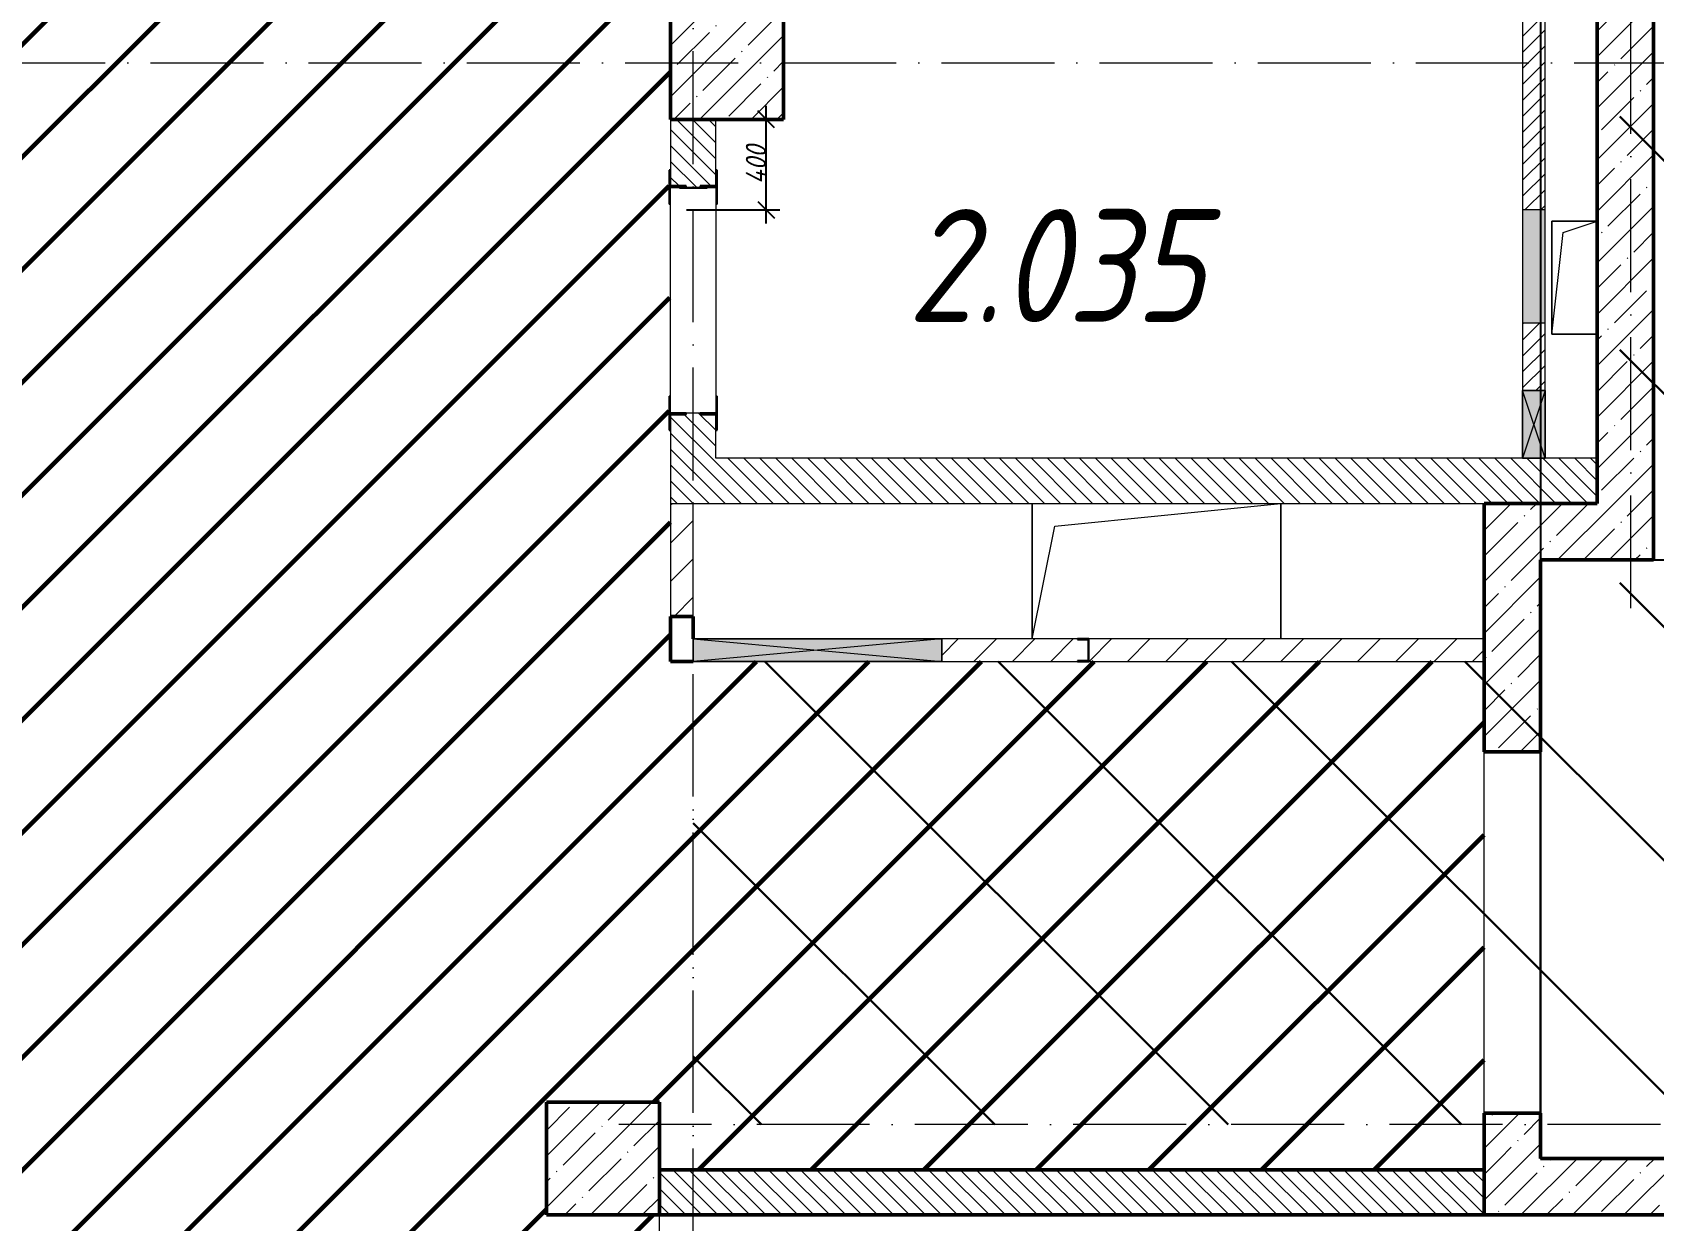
# Model space of a CAD drawing. Header units: millimetres. Extents: x -606178 to 312196, y -19338 to 632709.
# Drawn here: x -174476 to -167301, y 498600 to 503861 of the extents above; entities that cross this region are included whole.
import ezdxf

# ---------------------------------------------------------------- set-up
doc = ezdxf.new("R2010")
doc.units = ezdxf.units.MM
doc.linetypes.add('50_200_ШТРИХ_1Т_ш5_п1_п1_', pattern=[700, 500, -100, 0, -100])
for name, color, linetype, lineweight in [('4) ЛЕстницы', 5, 'Continuous', 30), ('6.4.1) Окр пт с инж. ПТ2.16', 3, 'Continuous', 60), ('A-____-____-DIMS', 7, 'Continuous', 9), ('A-DETL-GENF-OTLN', 7, 'Continuous', 9), ('A-FLOR-____-OTLN', 7, 'Continuous', 9), ('A-GENM-____-MCUT', 7, 'Continuous', 25), ('A-GENM-____-OTLN', 7, 'Continuous', 9), ('A-GENM-____-OTLN-1', 7, 'Continuous', 25), ('A-GLAZ-____-OTLN', 7, 'Continuous', 9), ('A-WALL-____-MCUT', 7, 'Continuous', 13), ('A-WALL-____-MCUT-1', 7, 'Continuous', 9), ('A-WALL-____-MCUT-2', 7, 'Continuous', 50), ('A-WALL-____-OTLN', 7, 'Continuous', 9), ('A-WALL-____-PATT-1', 7, 'Continuous', 9), ('A-WALL-FNSH-MCUT-1', 7, 'Continuous', 9), ('I-WALL-____-OTLN', 7, 'Continuous', 9), ('S-COLS-____-MCUT', 7, 'Continuous', 50), ('S-COLS-____-OTLN', 7, 'Continuous', 9), ('S-GRID-____-OTLN-1', 7, '50_200_ШТРИХ_1Т_ш5_п1_п1_', 9), ('Марки помещений', 7, 'Continuous', 9)]:
    doc.layers.add(name, color=color, linetype=linetype, lineweight=lineweight)
doc.styles.add('ISOCPEUR_I_2', font='isocpeui.ttf', dxfattribs={"width": 0.85, "height": 2.3})
doc.styles.add('ISOCPEUR_I_7', font='isocpeui.ttf', dxfattribs={"width": 0.9, "height": 90})
doc.dimstyles.new('ISO-1_8_0_9К_СРЕДНИЙ_Кладочные_2', dxfattribs={"dimscale": 304.8, "dimtxt": 89.638306, "dimasz": 0.246063, "dimexe": 0.19685, "dimexo": 0, "dimgap": 0, "dimtad": 1, "dimdec": 3, "dimrnd": 0.001, "dimdsep": 46, "dimtxsty": 'ISOCPEUR_I_7', "dimblk1": 'OBLIQUE', "dimblk2": 'OBLIQUE', "dimsah": 1, "dimcen": 0.09, "dimdle": 0.19685, "dimazin": 0, "dimtfac": 1, "dimtdec": 4, "dimtix": 1, "dimtmove": 1, "dimatfit": 3, "dimfxl": 1, "dimtvp": 1, "dimtolj": 1, "dimtzin": 0, "dimarcsym": 2})
pattern_1 = [(135, (-264901.3, 451794.26), (-35.35534, -35.35534), [])]
pattern_2 = [(45, (-92950, -47081.04), (-114.04925, 114.04925), []), (45, (-92835.95, -47081.04), (-114.04925, 114.04925), [201.613, -40.323, 3.353, -36.97])]
pattern_3 = [(45, (-264901.3, 451794.26), (-84.85281, 84.85281), [])]
pattern_4 = [(45, (-264901.3, 451794.26), (-114.04925, 114.04925), []), (45, (-264787.25, 451794.26), (-114.04925, 114.04925), [201.612, -40.322, 3.353, -36.97])]
pattern_5 = [(135, (-308161, 388080.6), (-516.3647, -516.3647), [])]

# ---------------------------------------------------------------- blocks, each defined once
blk = doc.blocks.new('BSC_Колонна _Прямоугольная - 500х500-V124-АР1_План отверстий 2 этажа в осях 1-64_Ю-ЯЯ')
at = {"layer": 'S-COLS-____-OTLN'}
h = blk.add_hatch(dxfattribs=at)
h.set_pattern_fill('FP_137', color=256, style=0, pattern_type=2)
h.set_pattern_definition(pattern_2)
h.paths.add_polyline_path([(-250, -250), (250, -250), (250, 250), (-250, 250)], flags=0)
at = {"layer": 'S-COLS-____-MCUT'}
for p, q in [((250, 250), (-250, 250)), ((-250, 250), (-250, -250)), ((250, -250), (250, 250)), ((-250, -250), (250, -250))]:
    blk.add_line(p, q, dxfattribs=at)
blk = doc.blocks.new('BSC_Колонна _Прямоугольная - 500х500-V147-АР1_План отверстий 2 этажа в осях 1-64_Ю-ЯЯ')
at = {"layer": 'S-COLS-____-OTLN'}
h = blk.add_hatch(dxfattribs=at)
h.set_pattern_fill('FP_160', color=256, style=0, pattern_type=2)
h.set_pattern_definition([(45, (-93500, -51931.04), (-114.04925, 114.04925), []), (45, (-93385.95, -51931.04), (-114.04925, 114.04925), [201.613, -40.323, 3.353, -36.97])])
h.paths.add_polyline_path([(-250, -250), (250, -250), (250, 250), (-250, 250)], flags=0)
at = {"layer": 'S-COLS-____-MCUT'}
for p, q in [((250, 250), (-250, 250)), ((-250, 250), (-250, -250)), ((250, -250), (250, 250)), ((-250, -250), (250, -250))]:
    blk.add_line(p, q, dxfattribs=at)
blk = doc.blocks.new('154_Фахверк_СКБ_Швеллер - Тип_100_3960-28318856-АР1_План отверстий 2 этажа в осях 1-64_Ю-ЯЯ')
at = {"layer": 'A-GENM-____-MCUT'}
for p, q in [((175, 50), (125, 50)), ((125, 50), (125, -50)), ((128, 47), (175, 47)), ((128, -47), (128, 47)), ((175, 47), (175, 50)), ((125, -50), (175, -50)), ((175, -47), (128, -47)), ((175, -50), (175, -47))]:
    blk.add_line(p, q, dxfattribs=at)
blk = doc.blocks.new('154_Стойка_СКБ_Уголок - СМ-2180_200-28268025-АР1_План отверстий 2 этажа в осях 1-64_Ю-ЯЯ')
at = {"layer": 'A-GENM-____-MCUT'}
for p, q in [((125, 156), (125, 81)), ((200, 156), (125, 156)), ((131, 81), (131, 150)), ((131, 150), (200, 150)), ((200, 150), (200, 156)), ((125, 81), (131, 81)), ((131, 19), (125, 19)), ((125, 19), (125, -56)), ((131, -50), (131, 19)), ((125, -56), (200, -56)), ((200, -50), (131, -50)), ((200, -56), (200, -50))]:
    blk.add_line(p, q, dxfattribs=at)
blk = doc.blocks.new('Стойка_Влож_Полоса боковая - Полоса-28213942-АР1_План отверстий 2 этажа в осях 1-64_Ю-ЯЯ')
at = {"layer": 'A-GENM-____-OTLN'}
for p, q in [((-5, 60), (0, 60)), ((-5, -60), (-5, 60)), ((0, -60), (-5, -60))]:
    blk.add_line(p, q, dxfattribs=at)
blk = doc.blocks.new('Стойка_Влож_Уголок_Опорный - Уголок-28213941-АР1_План отверстий 2 этажа в осях 1-64_Ю-ЯЯ')
at = {"layer": 'A-GENM-____-OTLN'}
for p, q in [((-212, -6), (-212, 0)), ((0, 0), (0, -6)), ((-212, -75), (-212, -6)), ((-212, -6), (-206, -6)), ((-6, -6), (0, -6)), ((0, -6), (0, -75)), ((-212, -75), (-206, -75)), ((-6, -75), (0, -75))]:
    blk.add_line(p, q, dxfattribs=at)
blk = doc.blocks.new('AR_Отверстие Ниша - Лючок-32401671-АР1_План отверстий 2 этажа в осях 1-64_Ю-ЯЯ')
at = {"layer": 'A-GLAZ-____-OTLN'}
blk.add_hatch(color=256, dxfattribs=at).paths.add_polyline_path([(250, -50), (250, 50), (-250, 50), (-250, -50)], flags=0)
for p, q in [((250, 50), (-250, 50)), ((-250, 50), (-250, -50)), ((250, -50), (250, 50)), ((-250, -50), (250, -50))]:
    blk.add_line(p, q, dxfattribs=at)
blk = doc.blocks.new('AR_Отверстие прямоугольное _в плите_ - AR_Отверстие прямоугольное _в плите_-30229458-АР1_План отверстий 2 этажа в осях 1-64_Ю-ЯЯ')
at = {"layer": 'A-GENM-____-OTLN'}
for p, q in [((100, 250), (-100, 250)), ((-100, 250), (-100, -250)), ((-50, 200), (100, 250)), ((-100, -250), (-50, 200)), ((-100, -250), (100, -250))]:
    blk.add_line(p, q, dxfattribs=at)
blk = doc.blocks.new('AR_Отверстие прямоугольное _в плите_ - AR_Отверстие прямоугольное _в плите_-30552682-АР1_План отверстий 2 этажа в осях 1-64_Ю-ЯЯ')
at = {"layer": 'A-GENM-____-OTLN'}
for p, q in [((-550, 300), (-550, -300)), ((-450, 200), (550, 300)), ((550, -300), (550, 300)), ((-550, -300), (-450, 200))]:
    blk.add_line(p, q, dxfattribs=at)
blk = doc.blocks.new('AR_Отверстие прямоугольное _в стене__БезПР - AR_Отверстие прямоугольное _в стене__БезПР-36789536-АР1_План отверстий 2 этажа в осях 1-64_Ю-ЯЯ')
at = {"layer": 'A-GLAZ-____-OTLN'}
blk.add_hatch(color=256, dxfattribs=at).paths.add_polyline_path([(150, 50), (-150, 50), (-150, -50), (150, -50)], flags=0)
at = {"layer": 'A-DETL-GENF-OTLN'}
for p, q in [((-150, -50), (-150, 50)), ((-150, 50), (150, 50)), ((150, 50), (-150, -50)), ((-150, 50), (150, -50)), ((150, 50), (-150, 50)), ((-150, 50), (-150, -50)), ((150, 50), (150, -50)), ((150, -50), (150, 50)), ((150, -50), (-150, -50)), ((-150, -50), (150, -50))]:
    blk.add_line(p, q, dxfattribs=at)
blk = doc.blocks.new('BSC_Колонна _Прямоугольная1 - 200х100 _металл_-V206-АР1_План отверстий 2 этажа в осях 1-64_Ю-ЯЯ')
at = {"layer": 'S-COLS-____-MCUT'}
for p, q in [((0, 50), (-100, 50)), ((-100, 50), (-100, -50)), ((100, -50), (100, 50)), ((-100, -50), (100, -50))]:
    blk.add_line(p, q, dxfattribs=at)
blk = doc.blocks.new('AR_Отверстие прямоугольное _в стене_ - AR_Отверстие прямоугольное _в стене__ОВ-36943067-АР1_План отверстий 2 этажа в осях 1-64_Ю-ЯЯ')
at = {"layer": 'A-GLAZ-____-OTLN'}
blk.add_hatch(color=256, dxfattribs=at).paths.add_polyline_path([(550, -50), (550, 50), (-550, 50), (-550, -50)], flags=0)
at = {"layer": 'A-DETL-GENF-OTLN'}
for p, q in [((-550, -50), (-550, 50)), ((-550, 50), (550, 50)), ((550, 50), (-550, -50)), ((-550, 50), (550, -50)), ((550, 50), (-550, 50)), ((-550, 50), (-550, -50)), ((550, 50), (550, -50)), ((550, -50), (550, 50)), ((550, -50), (-550, -50)), ((-550, -50), (550, -50))]:
    blk.add_line(p, q, dxfattribs=at)
blk = doc.blocks.new('BSC_Колонна _Прямоугольная - 500х500-V128-АР1_План отверстий 2 этажа в осях 1-64_А-ГГ')
at = {"layer": 'S-COLS-____-OTLN'}
h = blk.add_hatch(dxfattribs=at)
h.set_pattern_fill('FP_158', color=256, style=0, pattern_type=2)
h.set_pattern_definition(pattern_2)
h.paths.add_polyline_path([(-250, -250), (250, -250), (250, 250), (-250, 250)], flags=0)
at = {"layer": 'S-COLS-____-MCUT'}
for p, q in [((250, 250), (-250, 250)), ((-250, 250), (-250, -250)), ((250, -250), (250, 250)), ((-250, -250), (250, -250))]:
    blk.add_line(p, q, dxfattribs=at)
blk = doc.blocks.new('_Oblique')
at = {"color": 0, "linetype": 'ByBlock', "lineweight": -2}
blk.add_line((-0.5, -0.5), (0.5, 0.5), dxfattribs=at)
blk = doc.blocks.new('*D4962')
at = {"layer": 'A-____-____-DIMS', "color": 0, "lineweight": -2, "transparency": 16777216}
for p, q in [((-171228.7, 503015.3), (-171228.7, 503535.3)), ((-171334.8, 503475.3), (-171168.7, 503475.3)), ((-171581.3, 503075.3), (-171168.7, 503075.3))]:
    blk.add_line(p, q, dxfattribs=at)
at = {"layer": 'Defpoints', "color": 0, "transparency": 16777216}
for p in [(-171334.8, 503475.3), (-171228.7, 503475.3), (-171581.3, 503075.3)]:
    blk.add_point(p, dxfattribs=at)
at = {"layer": 'A-____-____-DIMS', "color": 0, "lineweight": -2, "transparency": 16777216, "xscale": 75, "yscale": 75, "zscale": 75}
for p, rotation in [((-171228.7, 503475.3), 90), ((-171228.7, 503075.3), 270)]:
    blk.add_blockref('_Oblique', p, dxfattribs=dict(at, rotation=rotation))
at = {"layer": 'A-____-____-DIMS', "color": 0, "transparency": 16777216, "insert": (-171273.7, 503275.3), "char_height": 90, "width": 426.127, "attachment_point": 5, "rotation": 90, "style": 'ISOCPEUR_I_7'}
blk.add_mtext('\\A1;400', dxfattribs=at)

msp = doc.modelspace()

# ---------------------------------------------------------------- hatches: boundary and pattern name
at = {"layer": '4) ЛЕстницы'}
h = msp.add_hatch(dxfattribs=at)
h.set_pattern_fill('ANSI31', color=256, scale=230, angle=90)
h.set_pattern_definition(pattern_5)
h.paths.add_polyline_path([(-167451.3011, 501075.3011), (-167451.3011, 506975.3011), (-164051.3011, 506975.3011), (-164051.3011, 501075.3011)])
h = msp.add_hatch(dxfattribs=at)
h.set_pattern_fill('ANSI31', color=256, scale=230, angle=90)
h.set_pattern_definition(pattern_5)
h.paths.add_polyline_path([(-171551.3011, 499025.3011), (-171551.3011, 501075.3011), (-164051.3011, 501075.3011), (-164051.3011, 499025.3011)])
at = {"layer": '6.4.1) Окр пт с инж. ПТ2.16'}
h = msp.add_hatch(dxfattribs=at)
h.set_pattern_fill('ANSI31', color=256, scale=111)
h.paths.add_polyline_path([(-168051.3011, 500675.3011), (-168051.3011, 501075.3011), (-169801.3011, 501075.3011), (-169851.3011, 501075.3011), (-170451.3011, 501075.3011), (-171551.3011, 501075.3011), (-171651.3011, 501075.3011), (-171651.3011, 501275.3011), (-171651.3011, 501775.3011), (-171651.3011, 502100.3011), (-171657.3011, 502100.3011), (-171657.3011, 502175.3011), (-171657.3011, 502181.3011), (-171657.3011, 502250.3011), (-171651.7876, 503100.3011), (-171657.3011, 503100.3011), (-171657.3011, 503169.3011), (-171657.3011, 503175.3011), (-171657.3011, 503250.3011), (-171651.3011, 503475.3011), (-171651.3011, 503975.3011), (-171651.3011, 504350.3011), (-171657.3011, 504350.3011), (-171657.3011, 504425.3011), (-171657.3011, 504431.3011), (-171657.3011, 504500.3011), (-171651.7197, 505500.3011), (-171657.3011, 505500.3011), (-171657.3011, 505569.3011), (-171657.3011, 505575.3011), (-171657.3011, 505650.3011), (-171651.3011, 506975.3011), (-175651.3011, 506975.3011), (-176151.3011, 506975.3011), (-177036.3011, 506975.3011), (-177036.3011, 503975.3011), (-176151.3011, 503975.3011), (-175651.3011, 503975.3011), (-174851.3011, 503975.3011), (-174851.3011, 501775.3011), (-175651.3011, 501775.3011), (-175651.3011, 499925.3011), (-174851.3011, 499925.3011), (-174851.3011, 497725.3011), (-175651.3011, 497725.3011), (-175951.3011, 497725.3011), (-175951.3011, 497700.3011), (-175945.3011, 497700.3011), (-175945.3011, 497625.3011), (-175951.3011, 497475.3011), (-175951.3011, 496475.3011), (-175951.3011, 495525.3011), (-175945.3011, 495525.3011), (-175945.3011, 495450.3011), (-175951.3011, 495275.3011), (-175651.3011, 495275.3011), (-175651.3011, 494775.3011), (-172201.3011, 494775.3011), (-172201.3011, 495275.3011), (-171701.3011, 495275.3011), (-171701.3011, 498625.3011), (-172201.3011, 498625.3011), (-172201.3011, 499125.3011), (-171701.3011, 499125.3011), (-171701.3011, 498825.3011), (-168051.3011, 498825.3011), (-168051.3011, 499075.3011)])
at = {"layer": 'A-WALL-____-PATT-1'}
h = msp.add_hatch(dxfattribs=at)
h.set_pattern_fill('FP_13', color=256, style=0, pattern_type=2)
h.set_pattern_definition(pattern_4)
h.paths.add_polyline_path([(-167301.3011, 501775.3011), (-167301.3011, 506975.3011), (-167551.3011, 506975.3011), (-167551.3011, 501775.3011)], flags=0)
h = msp.add_hatch(dxfattribs=at)
h.set_pattern_fill('FP_5', color=256, style=0, pattern_type=2)
h.set_pattern_definition([(45, (-264901.3, 451794.26), (-35.35534, 35.35534), [])])
h.paths.add_polyline_path([(-167794.6344, 502275.3011), (-167781.3011, 502275.3011), (-167781.3011, 502575.3011), (-167881.3011, 502575.3011), (-167881.3011, 502275.3011), (-167795.2546, 502275.3011)], flags=0)
h.paths.add_polyline_path([(-167881.3011, 503075.3011), (-167781.3011, 503075.3011), (-167781.3011, 506675.3011), (-167881.3011, 506675.3011), (-167881.3011, 504125.3011)], flags=0)
h = msp.add_hatch(dxfattribs=at)
h.set_pattern_fill('FP_6', color=256, style=0, pattern_type=2)
h.set_pattern_definition(pattern_1)
h.paths.add_polyline_path([(-171451.3011, 501775.3011), (-171451.3011, 502169.3011), (-171520.3011, 502169.3011), (-171520.3011, 502175.3011), (-171582.3011, 502175.3011), (-171582.3011, 502169.3011), (-171651.3011, 502169.3011), (-171651.3011, 501775.3011)], flags=0)
h.paths.add_polyline_path([(-171582.3011, 503175.3011), (-171520.3011, 503175.3011), (-171520.3011, 503181.3011), (-171451.3011, 503181.3011), (-171451.3011, 503475.3011), (-171651.3011, 503475.3011), (-171651.3011, 503181.3011), (-171582.3011, 503181.3011)], flags=0)
h = msp.add_hatch(dxfattribs=at)
h.set_pattern_fill('FP_6', color=256, style=0, pattern_type=2)
h.set_pattern_definition(pattern_1)
h.paths.add_polyline_path([(-169471.4461, 501775.3011), (-167551.3011, 501775.3011), (-167551.3011, 501975.3011), (-171451.3011, 501975.3011), (-171451.3011, 501775.3011)], flags=0)
h = msp.add_hatch(dxfattribs=at)
h.set_pattern_fill('FP_4', color=256, style=0, pattern_type=2)
h.set_pattern_definition(pattern_3)
h.paths.add_polyline_path([(-171651.3011, 501275.3011), (-171551.3011, 501275.3011), (-171551.3011, 501775.3011), (-171651.3011, 501775.3011)], flags=0)
h = msp.add_hatch(dxfattribs=at)
h.set_pattern_fill('FP_13', color=256, style=0, pattern_type=2)
h.set_pattern_definition(pattern_4)
h.paths.add_polyline_path([(-167301.3011, 501525.3011), (-167301.3011, 501775.3011), (-168051.3011, 501775.3011), (-168051.3011, 501525.3011), (-167801.3011, 501525.3011)], flags=0)
h = msp.add_hatch(dxfattribs=at)
h.set_pattern_fill('FP_13', color=256, style=0, pattern_type=2)
h.set_pattern_definition(pattern_4)
h.paths.add_polyline_path([(-167801.3011, 498875.3011), (-167801.3011, 499075.3011), (-168051.3011, 499075.3011), (-168051.3011, 498875.3011)], flags=0)
h.paths.add_polyline_path([(-168051.3011, 500675.3011), (-167801.3011, 500675.3011), (-167801.3011, 501525.3011), (-168051.3011, 501525.3011)], flags=0)
h = msp.add_hatch(dxfattribs=at)
h.set_pattern_fill('FP_4', color=256, style=0, pattern_type=2)
h.set_pattern_definition(pattern_3)
h.paths.add_polyline_path([(-168051.3011, 501075.3011), (-168051.3011, 501175.3011), (-169801.3011, 501175.3011), (-169801.3011, 501075.3011), (-169471.4461, 501075.3011)], flags=0)
h.paths.add_polyline_path([(-169851.3011, 501075.3011), (-169851.3011, 501078.3011), (-169804.3011, 501078.3011), (-169804.3011, 501172.3011), (-169851.3011, 501172.3011), (-169851.3011, 501175.3011), (-170451.3011, 501175.3011), (-170451.3011, 501075.3011)], flags=0)
h = msp.add_hatch(dxfattribs=at)
h.set_pattern_fill('FP_13', color=256, style=0, pattern_type=2)
h.set_pattern_definition(pattern_4)
h.paths.add_polyline_path([(-163651.3011, 498625.3011), (-163651.3011, 498875.3011), (-168051.3011, 498875.3011), (-168051.3011, 498625.3011), (-164168.9441, 498625.3011)], flags=0)
h = msp.add_hatch(dxfattribs=at)
h.set_pattern_fill('FP_25', color=256, style=0, pattern_type=2)
h.set_pattern_definition([(45, (-264901.3, 451794.26), (-114.04925, 114.04925), []), (45, (-264787.25, 451794.26), (-114.04925, 114.04925), [201.612, -40.322, 3.353, -36.97])])
h.paths.add_polyline_path([(-163651.3011, 498625.3011), (-163651.3011, 498875.3011), (-168051.3011, 498875.3011), (-168051.3011, 498625.3011), (-164169.5263, 498625.3011)], flags=0)
h = msp.add_hatch(dxfattribs=at)
h.set_pattern_fill('FP_6', color=256, style=0, pattern_type=2)
h.set_pattern_definition(pattern_1)
h.paths.add_polyline_path([(-168051.3011, 498625.3011), (-168051.3011, 498825.3011), (-171701.3011, 498825.3011), (-171701.3011, 498625.3011), (-169471.4461, 498625.3011)], flags=0)
h = msp.add_hatch(dxfattribs=at)
h.set_pattern_fill('FP_6', color=256, style=0, pattern_type=2)
h.set_pattern_definition([(135, (-264901.3, 451794.26), (-35.35534, -35.35534), [])])
h.paths.add_polyline_path([(-168051.3011, 498625.3011), (-168051.3011, 498825.3011), (-171701.3011, 498825.3011), (-171701.3011, 498625.3011), (-169471.9191, 498625.3011)], flags=0)

# ---------------------------------------------------------------- linework, layer by layer
for points in [[(-167801.3011, 498875.3011), (-164058.9432, 498875.3011), (-164058.9432, 506975.3011), (-167801.3011, 506975.3011)], [(-167801.3011, 501525.3011), (-163901.3011, 501525.3011), (-163901.3011, 498875.3011), (-167801.3011, 498875.3011)]]:
    msp.add_lwpolyline(points, close=True)
at = {"layer": 'A-FLOR-____-OTLN'}
for p, q in [((-167751.3011, 503025.3011), (-167551.3011, 503025.3011)), ((-167751.3011, 502525.3011), (-167751.3011, 503025.3011)), ((-167551.3011, 502525.3011), (-167751.3011, 502525.3011)), ((-170051.3011, 501175.3011), (-170051.3011, 501775.3011)), ((-168951.3011, 501775.3011), (-168951.3011, 501175.3011)), ((-171701.3011, 495275.3011), (-171701.3011, 498625.3011)), ((-171701.3011, 495275.3011), (-171701.3011, 498625.3011))]:
    msp.add_line(p, q, dxfattribs=at)
at = {"layer": 'A-WALL-____-MCUT'}
for p, q in [((-171651.3011, 503475.3011), (-171651.3011, 503250.3011)), ((-171451.3011, 503250.3011), (-171451.3011, 503475.3011)), ((-171582.3011, 503175.3011), (-171520.3011, 503175.3011)), ((-171520.3011, 502175.3011), (-171582.3011, 502175.3011)), ((-171651.3011, 502100.3011), (-171651.3011, 501775.3011)), ((-171451.3011, 501975.3011), (-171451.3011, 502100.3011)), ((-167881.3011, 501975.3011), (-171451.3011, 501975.3011)), ((-167551.3011, 501975.3011), (-167781.3011, 501975.3011)), ((-171651.3011, 501775.3011), (-168051.3011, 501775.3011)), ((-168051.3011, 498825.3011), (-171701.3011, 498825.3011)), ((-171701.3011, 498625.3011), (-168051.3011, 498625.3011))]:
    msp.add_line(p, q, dxfattribs=at)
at = {"layer": 'A-WALL-____-MCUT-1'}
for p, q in [((-168051.3011, 499075.3011), (-168051.3011, 498625.3011)), ((-163651.3011, 498875.3011), (-167801.3011, 498875.3011)), ((-168051.3011, 498625.3011), (-163651.3011, 498625.3011))]:
    msp.add_line(p, q, dxfattribs=at)
at = {"layer": 'A-WALL-____-MCUT-2'}
for p, q in [((-167551.3011, 507225.3011), (-167551.3011, 501775.3011)), ((-167301.3011, 501525.3011), (-167301.3011, 506975.3011)), ((-168051.3011, 501775.3011), (-168051.3011, 500675.3011)), ((-167551.3011, 501775.3011), (-168051.3011, 501775.3011)), ((-167801.3011, 500675.3011), (-167801.3011, 501525.3011)), ((-167801.3011, 501525.3011), (-167301.3011, 501525.3011)), ((-168051.3011, 500675.3011), (-167801.3011, 500675.3011)), ((-167801.3011, 499075.3011), (-168051.3011, 499075.3011)), ((-168051.3011, 499075.3011), (-168051.3011, 498625.3011)), ((-167801.3011, 498875.3011), (-167801.3011, 499075.3011)), ((-163651.3011, 498875.3011), (-167801.3011, 498875.3011)), ((-168051.3011, 498825.3011), (-171701.3011, 498825.3011)), ((-171701.3011, 498625.3011), (-168051.3011, 498625.3011)), ((-168051.3011, 498625.3011), (-163651.3011, 498625.3011))]:
    msp.add_line(p, q, dxfattribs=at)
at = {"layer": 'A-WALL-____-OTLN'}
for p, q in [((-168051.3011, 499075.3011), (-168051.3011, 500675.3011)), ((-167801.3011, 500675.3011), (-167801.3011, 499075.3011))]:
    msp.add_line(p, q, dxfattribs=at)
at = {"layer": 'A-WALL-FNSH-MCUT-1'}
for p, q in [((-167781.3011, 503075.3011), (-167781.3011, 506675.3011)), ((-167881.3011, 504125.3011), (-167881.3011, 503075.3011)), ((-167881.3011, 502575.3011), (-167881.3011, 502275.3011)), ((-167781.3011, 502275.3011), (-167781.3011, 502575.3011)), ((-171651.3011, 501775.3011), (-171651.3011, 501275.3011)), ((-171551.3011, 501275.3011), (-171551.3011, 501775.3011)), ((-169851.3011, 501175.3011), (-170451.3011, 501175.3011)), ((-168051.3011, 501175.3011), (-169801.3011, 501175.3011)), ((-168051.3011, 501075.3011), (-168051.3011, 501175.3011)), ((-170451.3011, 501075.3011), (-169851.3011, 501075.3011)), ((-169801.3011, 501075.3011), (-168051.3011, 501075.3011))]:
    msp.add_line(p, q, dxfattribs=at)
at = {"layer": 'I-WALL-____-OTLN'}
for p, q in [((-171651.3011, 502175.3011), (-171651.3011, 503175.3011)), ((-171451.3011, 503175.3011), (-171451.3011, 502175.3011))]:
    msp.add_line(p, q, dxfattribs=at)
at = {"layer": 'S-GRID-____-OTLN-1'}
for p, q in [((-171551.3011, 491375.8881), (-171551.3011, 542687.1106)), ((-167401.3011, 501310.9415), (-167401.3011, 542687.1106)), ((-195656.6634, 503725.3011), (-160826.8945, 503725.3011)), ((-171551.3011, 447311.6528), (-171551.3011, 501675.2188)), ((-160969.1862, 499025.3011), (-171880.0367, 499025.3011)), ((-160969.1862, 499025.3011), (-171880.0367, 499025.3011))]:
    msp.add_line(p, q, dxfattribs=at)

# ---------------------------------------------------------------- block references
at = {"layer": 'A-GENM-____-OTLN'}
for name, p in [('Стойка_Влож_Уголок_Опорный - Уголок-28213941-АР1_План отверстий 2 этажа в осях 1-64_Ю-ЯЯ', (-171445.3011, 503175.3011)), ('AR_Отверстие прямоугольное _в плите_ - AR_Отверстие прямоугольное _в плите_-30229458-АР1_План отверстий 2 этажа в осях 1-64_Ю-ЯЯ', (-167651.3011, 502775.3011)), ('AR_Отверстие прямоугольное _в плите_ - AR_Отверстие прямоугольное _в плите_-30552682-АР1_План отверстий 2 этажа в осях 1-64_Ю-ЯЯ', (-169501.3011, 501475.3011))]:
    msp.add_blockref(name, p, dxfattribs=at)
for name, p, rotation in [('Стойка_Влож_Полоса боковая - Полоса-28213942-АР1_План отверстий 2 этажа в осях 1-64_Ю-ЯЯ', (-171551.3011, 503175.3011), 89.99999999999991), ('Стойка_Влож_Уголок_Опорный - Уголок-28213941-АР1_План отверстий 2 этажа в осях 1-64_Ю-ЯЯ', (-171657.3011, 502175.3011), 180)]:
    msp.add_blockref(name, p, dxfattribs=dict(at, rotation=rotation))
at = {"layer": 'A-GENM-____-OTLN-1'}
for name, p, rotation in [('154_Стойка_СКБ_Уголок - СМ-2180_200-28268025-АР1_План отверстий 2 этажа в осях 1-64_Ю-ЯЯ', (-171501.3011, 503050.3011), 89.9999999999999), ('154_Стойка_СКБ_Уголок - СМ-2180_200-28268025-АР1_План отверстий 2 этажа в осях 1-64_Ю-ЯЯ', (-171601.3011, 502300.3011), 269.9999999999999), ('154_Фахверк_СКБ_Швеллер - Тип_100_3960-28318856-АР1_План отверстий 2 этажа в осях 1-64_Ю-ЯЯ', (-169676.3011, 501125.3011), 180)]:
    msp.add_blockref(name, p, dxfattribs=dict(at, rotation=rotation))
at = {"layer": 'A-GLAZ-____-OTLN', "rotation": 270}
for name, p in [('AR_Отверстие Ниша - Лючок-32401671-АР1_План отверстий 2 этажа в осях 1-64_Ю-ЯЯ', (-167831.3011, 502825.3011)), ('AR_Отверстие прямоугольное _в стене__БезПР - AR_Отверстие прямоугольное _в стене__БезПР-36789536-АР1_План отверстий 2 этажа в осях 1-64_Ю-ЯЯ', (-167831.3011, 502125.3011))]:
    msp.add_blockref(name, p, dxfattribs=at)
at = {"layer": 'A-GLAZ-____-OTLN'}
msp.add_blockref('AR_Отверстие прямоугольное _в стене_ - AR_Отверстие прямоугольное _в стене__ОВ-36943067-АР1_План отверстий 2 этажа в осях 1-64_Ю-ЯЯ', (-171001.3011, 501125.3011), dxfattribs=at)
at = {"layer": 'S-COLS-____-OTLN'}
for name, p in [('BSC_Колонна _Прямоугольная - 500х500-V147-АР1_План отверстий 2 этажа в осях 1-64_Ю-ЯЯ', (-171401.3011, 503725.3011)), ('BSC_Колонна _Прямоугольная - 500х500-V124-АР1_План отверстий 2 этажа в осях 1-64_Ю-ЯЯ', (-171951.3011, 498875.3011)), ('BSC_Колонна _Прямоугольная - 500х500-V128-АР1_План отверстий 2 этажа в осях 1-64_А-ГГ', (-171951.3011, 498875.3011))]:
    msp.add_blockref(name, p, dxfattribs=at)
at = {"layer": 'S-COLS-____-OTLN', "rotation": 270.0000000000001}
msp.add_blockref('BSC_Колонна _Прямоугольная1 - 200х100 _металл_-V206-АР1_План отверстий 2 этажа в осях 1-64_Ю-ЯЯ', (-171601.3011, 501175.3011), dxfattribs=at)

# ---------------------------------------------------------------- texts
at = {"layer": 'Марки помещений', "insert": (-170603.2203, 503078.4026), "char_height": 500, "width": 785.65375, "attachment_point": 1, "style": 'ISOCPEUR_I_2'}
msp.add_mtext('2.035', dxfattribs=at)

# ---------------------------------------------------------------- dimensions: what is measured, and where the dimension line sits
at = {"layer": 'A-____-____-DIMS'}
dim = msp.add_linear_dim(base=(-171228.7013, 503475.3011), p1=(-171581.3011, 503075.3011), p2=(-171334.7674, 503475.3011), angle=90, dimstyle='ISO-1_8_0_9К_СРЕДНИЙ_Кладочные_2', override={"dimpost": '<>', "dimfxl": 469.871123}, dxfattribs=at)
dim.commit()
dim.dimension.update_dxf_attribs({"geometry": '*D4962', "text_midpoint": (-171273.7013, 503275.3011)})

doc.saveas('drawing.dxf')
